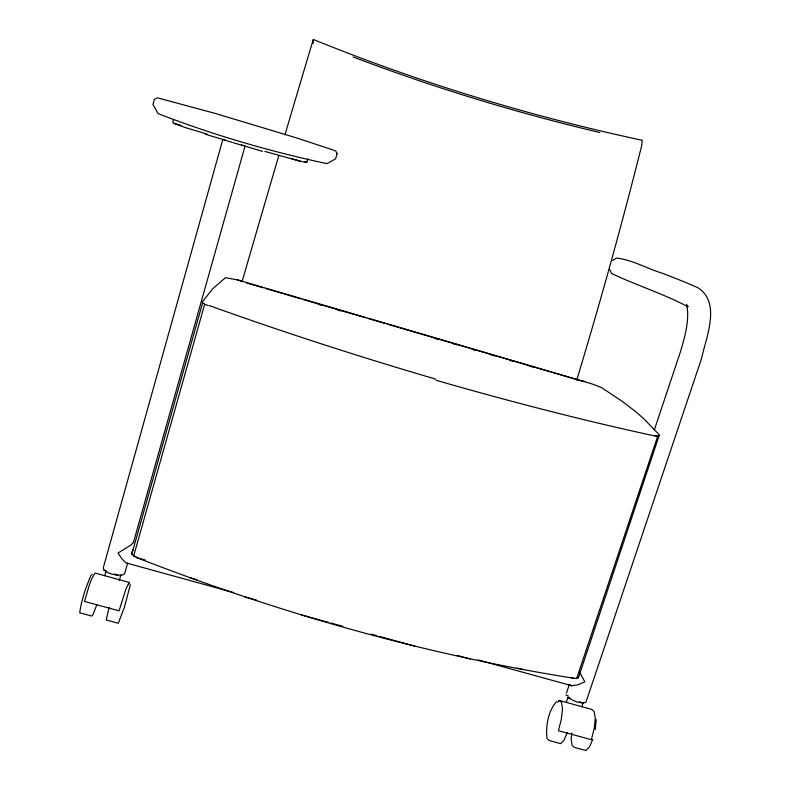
<?xml version="1.0" encoding="UTF-8"?>
<svg xmlns="http://www.w3.org/2000/svg" width="790" height="790" viewBox="0 0 790 790"><rect width="100%" height="100%" fill="white"/><g stroke="black" fill="none" stroke-linecap="round" stroke-linejoin="round"><path stroke-width="1.19" d="M133.155 549.633L131.525 552.891L131.752 554.373L136.897 557.691C277.843 612.586 424.171 654.476 573.649 678.245L576.7 678.373L578.428 677.702L578.547 676.358M595.324 729.466L596.233 719.739M571.792 732.962L571.18 738.946L572.039 745.316L574.389 747.389L585.825 750.5L589.35 747.133L592.777 739.371M312.84 43.075L313.413 39.5A2286.201 1939.43 -33.4 0 0 642.171 140.284L641.747 145.409A692.475 91.67 -73.5 0 1 576.71 380.128M312.889 43.312L313.413 39.5L311.803 44.359A701.174 16.847 -73.8 0 0 284.953 134.814M128.711 584.61L129.106 582.408L95.175 573.086C89.151 581.094 87.858 592.065 84.382 601.388L119.073 610.858L125.778 589.449L129.106 582.408M130.32 584.788L124.455 607.115L118.253 623.261L106.225 619.992L109.05 607.392M337.053 153.853L335.878 151.167L333.42 150.09L296.112 137.776L215.403 113.484L157.477 97.832L154.366 99.303L152.964 104.487L158.089 113.602C212.658 134.774 269.607 151.404 326.872 163.639L335.592 158.859L337.132 153.487M173.415 119.764L172.763 122.124L173.869 123.329L184.939 127.457L207.276 134.162M104.715 575.703L105.978 571.17M119.231 580.65L120.811 575.021M127.674 562.944L124.662 573.639L122.361 575.001C115.863 575.653 108.852 574.133 103.776 569.886L103.283 567.763L222.859 139.297L226.671 140.709M133.362 542.75L245.088 145.962M131.752 554.373L202.596 302.965L202.201 301.997L212.935 288.548L225.476 277.695L237.494 279.867L592.796 384.167L601.585 387.653L621.493 400.846L636.029 411.906L643.603 418.582L659.354 434.885L578.428 677.702M202.596 302.965L204.689 304.209L133.648 556.071L136.028 556.723M264.887 151.423L301.227 161.506L306.846 162.325L307.863 158.82M566.43 693.186L569.165 684.999M654.367 429.829L680.555 351.412C684.92 336.264 689.828 320.226 686.678 304.377M566.361 702.162L568.168 696.74M576.7 678.373L657.813 435.882L659.413 435.725M557.533 702.251L559.182 700.444L581.845 706.665L583.306 702.3M96.884 604.626L92.904 614.887L91.768 616.052L79.701 612.764C81.528 599.798 85.883 587.187 91.067 575.189L92.203 574.33M567.388 732.439L564.02 740.23L560.643 743.647L549.178 740.526L547.006 738.492C545.663 725.951 547.983 711.405 556.456 701.698M133.382 542.424L130.962 545.1L118.016 553.039L122.203 559.221L125.966 562.875L233.001 592.372M612.536 260.493L616.506 258.083C632.316 259.782 646.911 268.59 662.168 273.182C674.146 277.744 686.056 282.474 697.768 287.678C721.507 302.54 705.954 337.528 701.54 358.561L585.874 702.409C579.663 704.009 573.333 700.779 568.188 697.54L570.439 698.38M477.99 659.887L571.94 685.779L577.796 684.841L584.847 681.879L579.386 671.796M654.792 435.428L657.813 435.882M577.569 380.01L579.751 380.365L387.189 324.068M580.749 380.573L585.005 381.491M243.202 145.567L233.08 142.704M244.841 596.914L256.701 600.183M457.094 655.394L470.139 658.988M301.316 614.906L328.522 622.392M330.882 623.043L342.712 626.302M371.093 634.123L377.008 635.743M379.378 636.394L414.859 646.171M581.845 706.665L591.453 709.302L594.04 711.356L595.295 718.12L594.199 728.41L591.374 739.697L558.421 730.711L561.285 719.404L562.529 709.134L561.522 702.438L559.182 700.444M136.897 557.691L145.202 559.982M571.279 677.593L573.649 678.245M189.758 577.737L196.878 579.702M517.381 668.073L523.316 669.713M246.608 282.958L263.139 287.797M265.509 288.488L282.05 293.317M284.41 294.008L300.95 298.847M303.311 299.538L365.918 317.847M368.288 318.538L384.819 323.377M318.331 304.357L321.876 305.394M337.271 309.897L340.826 310.934M434.382 338.288L437.937 339.325M453.322 343.828L456.877 344.865M472.272 349.368L475.827 350.404M491.222 354.898L494.777 355.944M510.172 360.438L513.717 361.484M529.112 365.977L532.667 367.024M304.496 161.624L306.846 162.325M173.869 123.329L180.95 125.452M290.611 158.326L301.227 161.506M205.262 134.211L225.101 140.166M241.434 145.054L262.438 151.354M227.609 141.015L231.983 142.368M565.946 694.983L568.158 695.812M579.445 701.737L582.823 703.001M237.494 279.867L241.878 281.576M103.776 569.886L105.929 570.706M114.55 573.975L117.789 575.209M204.689 304.209L208.086 305.621M569.471 684.644L571.94 685.779M687.715 306.629C663.215 293.603 636.414 285.358 611.529 273.459L609.663 269.38M688.149 306.49L686.303 305.335L687.616 307.142M242.076 281.665A701.174 16.847 -73.8 0 1 278.801 155.689M656.362 436.307A540.982 72.769 16.9 0 1 436.297 380.336M435.813 379.141A541.002 71.88 17.1 0 1 209.251 305.552M599.768 132.513A2331.636 1970.309 -34.5 0 1 353.1 56.969"/></g></svg>
